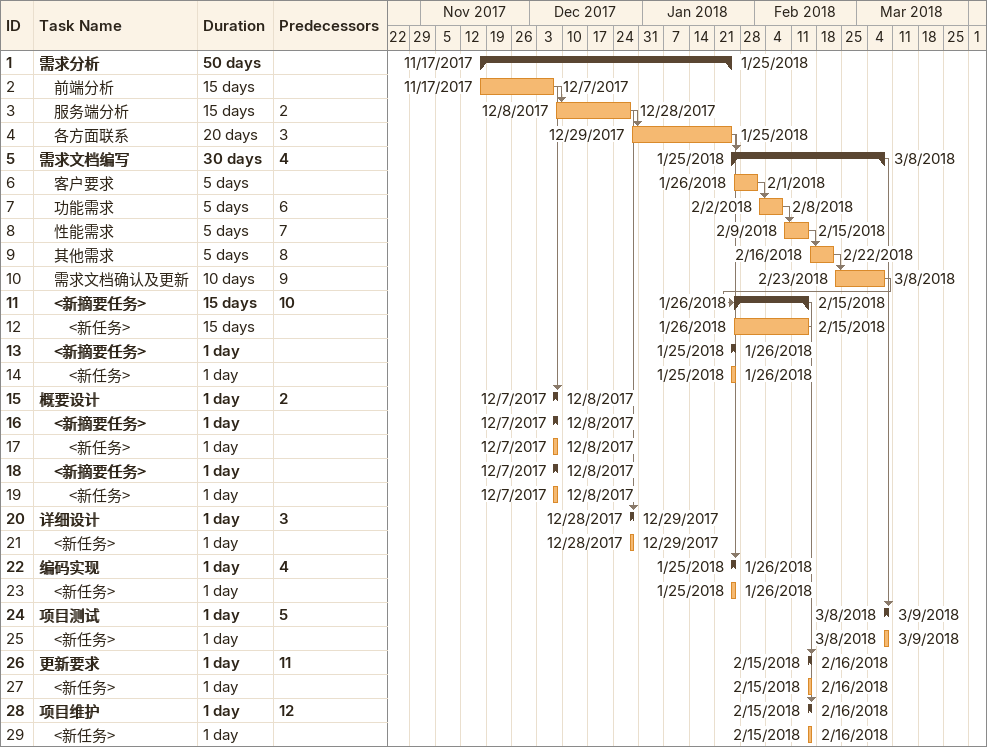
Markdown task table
| ID | Level | Task | Duration | Start | Finish | Predecessors |
|---|---|---|---|---|---|---|
| 1 | 1 | **需求分析** | 50d | 2017-11-17 | 2018-01-25 |  |
| 2 | 2 | 前端分析 | 15d | 2017-11-17 | 2017-12-07 |  |
| 3 | 2 | 服务端分析 | 15d | 2017-12-08 | 2017-12-28 | 2 |
| 4 | 2 | 各方面联系 | 20d | 2017-12-29 | 2018-01-25 | 3 |
| 5 | 1 | **需求文档编写** | 30d | 2018-01-25 | 2018-03-08 | 4 |
| 6 | 2 | 客户要求 | 5d | 2018-01-26 | 2018-02-01 |  |
| 7 | 2 | 功能需求 | 5d | 2018-02-02 | 2018-02-08 | 6 |
| 8 | 2 | 性能需求 | 5d | 2018-02-09 | 2018-02-15 | 7 |
| 9 | 2 | 其他需求 | 5d | 2018-02-16 | 2018-02-22 | 8 |
| 10 | 2 | 需求文档确认及更新 | 10d | 2018-02-23 | 2018-03-08 | 9 |
| 11 | 2 | **<新摘要任务>** | 15d | 2018-01-26 | 2018-02-15 | 10 |
| 12 | 3 | <新任务> | 15d | 2018-01-26 | 2018-02-15 |  |
| 13 | 2 | **<新摘要任务>** | 1d | 2018-01-25 | 2018-01-26 |  |
| 14 | 3 | <新任务> | 1d | 2018-01-25 | 2018-01-26 |  |
| 15 | 1 | **概要设计** | 1d | 2017-12-07 | 2017-12-08 | 2 |
| 16 | 2 | **<新摘要任务>** | 1d | 2017-12-07 | 2017-12-08 |  |
| 17 | 3 | <新任务> | 1d | 2017-12-07 | 2017-12-08 |  |
| 18 | 2 | **<新摘要任务>** | 1d | 2017-12-07 | 2017-12-08 |  |
| 19 | 3 | <新任务> | 1d | 2017-12-07 | 2017-12-08 |  |
| 20 | 1 | **详细设计** | 1d | 2017-12-28 | 2017-12-29 | 3 |
| 21 | 2 | <新任务> | 1d | 2017-12-28 | 2017-12-29 |  |
| 22 | 1 | **编码实现** | 1d | 2018-01-25 | 2018-01-26 | 4 |
| 23 | 2 | <新任务> | 1d | 2018-01-25 | 2018-01-26 |  |
| 24 | 1 | **项目测试** | 1d | 2018-03-08 | 2018-03-09 | 5 |
| 25 | 2 | <新任务> | 1d | 2018-03-08 | 2018-03-09 |  |
| 26 | 1 | **更新要求** | 1d | 2018-02-15 | 2018-02-16 | 11 |
| 27 | 2 | <新任务> | 1d | 2018-02-15 | 2018-02-16 |  |
| 28 | 1 | **项目维护** | 1d | 2018-02-15 | 2018-02-16 | 12 |
| 29 | 2 | <新任务> | 1d | 2018-02-15 | 2018-02-16 |  |
